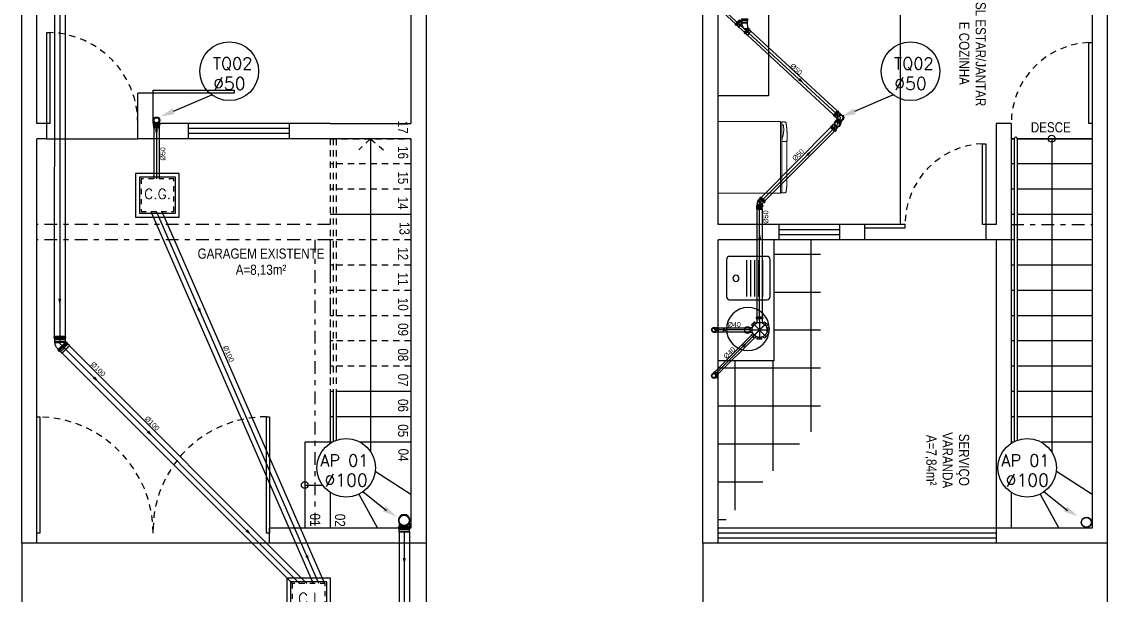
# Model space of a CAD drawing. Extents: x -210 to -126, y -135 to 724.
# Drawn here: x -167.41 to -145.94, y 676.3 to 687.64 of the extents above; entities that cross this region are included whole.
import ezdxf
from ezdxf.enums import TextEntityAlignment as Align

# ---------------------------------------------------------------- set-up
doc = ezdxf.new("R2010")
doc.units = 0
doc.header["$MEASUREMENT"] = 0
for name, pattern in [('CONTINU', [0]), ('DASHDOT2', [0.5, 0.25, -0.125, 0, -0.125]), ('HIDDEN', [0.375, 0.25, -0.125]), ('HIDDEN2', [0.1875, 0.125, -0.0625])]:
    doc.linetypes.add(name, pattern=pattern)
doc.layers.get('0').update_dxf_attribs({"linetype": 'CONTINUOUS'})
for name, color, linetype in [('02', 8, 'CONTINUOUS'), ('A-PEN-C', 4, 'CONTINUOUS'), ('AF', 5, 'CONTINUOUS'), ('COTAS01', 7, 'CONTINUOUS'), ('E-txt-g', 3, 'CONTINUOUS'), ('Esgoto', 5, 'CONTINUOUS'), ('ESPECIFICAÇÃO02', 7, 'CONTINUOUS'), ('HIDROGRAFIA', 4, 'CONTINUOUS'), ('Texto-Tubos', 7, 'CONTINUOUS'), ('TigreCad', 3, 'CONTINUOUS'), ('Tinterno', 9, 'CONTINUOUS'), ('TUBULAÇÃO_ESGOTO', 5, 'CONTINUOUS')]:
    doc.layers.add(name, color=color, linetype=linetype)
doc.layers.add('E-Lay-9', color=9, linetype='CONTINUOUS', lineweight=9)
doc.layers.add('E-Txt-W', color=7, linetype='CONTINUOUS', lineweight=20)
doc.styles.add('F2', font='swissc.ttf')
doc.styles.add('R80', font='simplex.shx', dxfattribs={"height": 12})
doc.styles.add('REG60', font='romans.shx', dxfattribs={"width": 0.8, "height": 0.15})
doc.styles.add('REG80', font='romans.shx', dxfattribs={"width": 0.8, "height": 0.2})
doc.styles.add('ROMANS', font='romans', dxfattribs={"height": 0.1})
doc.styles.add('TCTUBOS-TXT', font='arial.ttf')

# ---------------------------------------------------------------- blocks, each defined once
blk = doc.blocks.new('TXT-AMB75')
at = {"layer": 'E-txt-g', "style": 'REG80', "width": 0.8, "flags": 8}
blk.add_attdef('TXT', text='', height=0.2, dxfattribs=at).set_placement((0.005, 0.296), align=Align.CENTER)
at = {"layer": 'E-Txt-W', "style": 'REG60', "width": 0.8, "flags": 8}
blk.add_attdef('TXT', text='', height=0.15, dxfattribs=at).set_placement((0.005, 0.027), align=Align.CENTER)
blk = doc.blocks.new('A$C656368A0')
at = {"layer": 'COTAS01', "color": 8}
for p, q in [((0, 1.196), (0, 0)), ((0, 1.196), (0.55, 1.196)), ((0.11, 0.997), (0.11, 0.635)), ((0.15, 0.997), (0.15, 0.635)), ((0.19, 0.997), (0.19, 0.635)), ((0.23, 0.997), (0.23, 0.635)), ((0.27, 0.997), (0.27, 0.635)), ((0, 0), (0.55, 0))]:
    blk.add_line(p, q, dxfattribs=at)
for centre in [(0.374, 0.816), (0.259, 0.305)]:
    blk.add_circle(centre, 0.0307, dxfattribs=at)
at = {"layer": 'ESPECIFICAÇÃO02', "color": 8}
blk.add_lwpolyline([(0.466, 0.633, -0.414214), (0.436, 0.603), (0.065, 0.603, -0.414214), (0.035, 0.633), (0.035, 1.003, -0.414214), (0.065, 1.033), (0.436, 1.033, -0.414214), (0.466, 1.003)], format="xyb", close=True, dxfattribs=at)
blk.add_circle((0.254, 0.315), 0.212, dxfattribs=at)
blk = doc.blocks.new('Gelad-vs')
at = {"layer": 'E-Lay-9', "color": 8}
blk.add_line((-0.199, 0.617), (-0.199, 0.62), dxfattribs=at)
for points in [[(-0.199, 0.57), (-0.71, 0.57)], [(-0.71, -0.061), (-0.71, 0.557)], [(0, 0.557), (-0.71, 0.557)], [(-0.707, 0.591), (-0.707, 0.595), (-0.706, 0.599), (-0.704, 0.602), (-0.701, 0.606), (-0.698, 0.609), (-0.695, 0.611), (-0.691, 0.612), (-0.688, 0.614)], [(-0.707, 0.571), (-0.707, 0.591)], [(-0.707, 0.571), (-0.707, 0.571), (-0.707, 0.571), (-0.707, 0.571), (-0.707, 0.571), (-0.707, 0.571), (-0.707, 0.571), (-0.707, 0.571), (-0.707, 0.57), (-0.706, 0.57), (-0.706, 0.57), (-0.706, 0.57), (-0.706, 0.57), (-0.706, 0.57), (-0.706, 0.57), (-0.706, 0.57)], [(-0.501, 0.57), (-0.705, 0.57)], [(-0.701, 0.557), (-0.701, 0.57)], [(-0.688, 0.614), (-0.684, 0.614), (-0.681, 0.614), (-0.677, 0.615), (-0.673, 0.615), (-0.669, 0.616), (-0.666, 0.616), (-0.662, 0.616), (-0.659, 0.617), (-0.655, 0.617), (-0.651, 0.617), (-0.648, 0.618), (-0.644, 0.618), (-0.64, 0.618), (-0.637, 0.619), (-0.633, 0.619), (-0.629, 0.619), (-0.626, 0.619), (-0.622, 0.62), (-0.618, 0.62), (-0.615, 0.62)], [(-0.679, 0.57), (-0.679, 0.57), (-0.679, 0.57), (-0.679, 0.57), (-0.679, 0.57), (-0.679, 0.57), (-0.679, 0.57)], [(-0.199, 0.62), (-0.615, 0.62)], [(-0.501, 0.57), (-0.5, 0.57), (-0.499, 0.57), (-0.497, 0.57), (-0.497, 0.57), (-0.496, 0.57)], [(-0.499, 0.57), (-0.5, 0.57)], [(-0.496, 0.57), (-0.496, 0.57)], [(-0.49, 0.57), (-0.49, 0.57), (-0.491, 0.57), (-0.491, 0.57), (-0.492, 0.57), (-0.492, 0.57), (-0.492, 0.57), (-0.493, 0.57), (-0.493, 0.57), (-0.494, 0.57), (-0.495, 0.57), (-0.496, 0.57), (-0.496, 0.57)], [(-0.496, 0.57), (-0.496, 0.57)], [(-0.49, 0.57), (-0.474, 0.57)], [(-0.474, 0.57), (-0.49, 0.57), (-0.49, 0.57), (-0.49, 0.57), (-0.49, 0.57), (-0.49, 0.57)], [(-0.229, 0.57), (-0.229, 0.57), (-0.229, 0.57), (-0.229, 0.57), (-0.229, 0.57), (-0.229, 0.57), (-0.229, 0.57), (-0.229, 0.57), (-0.229, 0.57), (-0.229, 0.57), (-0.229, 0.57), (-0.229, 0.57), (-0.229, 0.57), (-0.229, 0.57), (-0.229, 0.57), (-0.229, 0.57), (-0.229, 0.57), (-0.229, 0.57), (-0.229, 0.57), (-0.229, 0.57), (-0.229, 0.57)], [(-0.003, 0.571), (-0.003, 0.591), (-0.003, 0.595), (-0.004, 0.599), (-0.006, 0.602), (-0.009, 0.606), (-0.011, 0.609), (-0.015, 0.611), (-0.019, 0.612), (-0.022, 0.614), (-0.026, 0.614), (-0.029, 0.614), (-0.033, 0.615), (-0.037, 0.615), (-0.041, 0.616), (-0.044, 0.616), (-0.048, 0.616), (-0.051, 0.617), (-0.055, 0.617), (-0.059, 0.617), (-0.062, 0.618), (-0.066, 0.618), (-0.07, 0.618), (-0.073, 0.619), (-0.077, 0.619), (-0.081, 0.619), (-0.084, 0.619), (-0.088, 0.62), (-0.092, 0.62), (-0.096, 0.62), (-0.099, 0.62), (-0.103, 0.621), (-0.106, 0.621), (-0.11, 0.621), (-0.114, 0.621), (-0.118, 0.621), (-0.121, 0.621), (-0.125, 0.621), (-0.128, 0.621), (-0.132, 0.621), (-0.136, 0.621), (-0.14, 0.621), (-0.143, 0.621), (-0.147, 0.621), (-0.15, 0.621), (-0.154, 0.621), (-0.158, 0.621), (-0.162, 0.621), (-0.165, 0.621), (-0.169, 0.621), (-0.172, 0.621), (-0.176, 0.621), (-0.18, 0.621), (-0.184, 0.621), (-0.187, 0.62), (-0.191, 0.62), (-0.195, 0.62), (-0.199, 0.62)], [(-0.199, 0.616), (-0.199, 0.619)], [(-0.199, 0.57), (-0.199, 0.619), (-0.199, 0.614)], [(-0.199, 0.617), (-0.199, 0.618)], [(-0.199, 0.617), (-0.199, 0.617)], [(-0.199, 0.615), (-0.199, 0.616)], [(-0.199, 0.616), (-0.199, 0.616), (-0.199, 0.616), (-0.199, 0.616), (-0.199, 0.616), (-0.199, 0.615), (-0.199, 0.615), (-0.199, 0.615), (-0.199, 0.615), (-0.199, 0.615), (-0.199, 0.614), (-0.199, 0.614), (-0.199, 0.614), (-0.199, 0.614), (-0.199, 0.613), (-0.199, 0.613)], [(-0.199, 0.616), (-0.199, 0.616)], [(-0.199, 0.57), (-0.199, 0.614)], [(-0.199, 0.614), (-0.199, 0.614)], [(-0.199, 0.571), (-0.199, 0.613)], [(-0.199, 0.613), (-0.199, 0.613), (-0.199, 0.613)], [(-0.199, 0.572), (-0.199, 0.571)], [(-0.199, 0.57), (-0.199, 0.57), (-0.199, 0.57), (-0.199, 0.57), (-0.199, 0.571)], [(-0.199, 0.57), (-0.199, 0.571)], [(-0.182, 0.57), (-0.199, 0.57)], [(-0.198, 0.57), (-0.198, 0.57), (-0.198, 0.57), (-0.198, 0.57), (-0.198, 0.57), (-0.198, 0.57), (-0.198, 0.57), (-0.198, 0.57), (-0.198, 0.57), (-0.198, 0.57), (-0.198, 0.57), (-0.198, 0.57), (-0.198, 0.57)], [(-0.198, 0.57), (-0.182, 0.57), (-0.182, 0.57), (-0.182, 0.57), (-0.182, 0.57), (-0.182, 0.57)], [(-0.182, 0.57), (-0.149, 0.58), (-0.115, 0.586), (-0.08, 0.588), (-0.046, 0.587)], [(-0.182, 0.57), (-0.182, 0.57), (-0.182, 0.57), (-0.181, 0.57), (-0.181, 0.57), (-0.181, 0.57), (-0.18, 0.57), (-0.18, 0.57), (-0.179, 0.57), (-0.178, 0.57), (-0.178, 0.57), (-0.176, 0.57), (-0.176, 0.57)], [(-0.176, 0.57), (-0.176, 0.57)], [(-0.176, 0.57), (-0.176, 0.57)], [(-0.171, 0.57), (-0.172, 0.57), (-0.174, 0.57), (-0.175, 0.57), (-0.176, 0.57), (-0.176, 0.57)], [(-0.174, 0.57), (-0.172, 0.57)], [(-0.171, 0.57), (-0.005, 0.57)], [(-0.046, 0.587), (-0.043, 0.587), (-0.041, 0.586), (-0.038, 0.585), (-0.036, 0.583), (-0.035, 0.581), (-0.034, 0.578), (-0.033, 0.576), (-0.033, 0.573)], [(-0.033, 0.571), (-0.033, 0.573)], [(-0.033, 0.571), (-0.033, 0.571), (-0.032, 0.571), (-0.032, 0.571), (-0.032, 0.571), (-0.032, 0.57), (-0.032, 0.57), (-0.032, 0.57), (-0.032, 0.57), (-0.031, 0.57), (-0.031, 0.57), (-0.031, 0.57), (-0.031, 0.57)], [(-0.031, 0.57), (-0.031, 0.57), (-0.031, 0.57), (-0.031, 0.57), (-0.031, 0.57), (-0.031, 0.57), (-0.031, 0.57), (-0.031, 0.57), (-0.031, 0.57)], [(-0.009, 0.557), (-0.009, 0.57)], [(-0.005, 0.57), (-0.005, 0.57), (-0.005, 0.57), (-0.005, 0.57), (-0.005, 0.57), (-0.005, 0.57), (-0.005, 0.57), (-0.004, 0.57), (-0.003, 0.57), (-0.003, 0.571), (-0.003, 0.571), (-0.003, 0.571), (-0.003, 0.571), (-0.003, 0.571), (-0.003, 0.571), (-0.003, 0.571)], [(0, -0.061), (0, 0.557)], [(0, -0.061), (-0.71, -0.061)]]:
    blk.add_lwpolyline(points, dxfattribs=at)
blk = doc.blocks.new('_cxgordu')
for p, q in [((40, 40), (-40, 40)), ((-40, 40), (-40, -40)), ((40, -40), (40, 40)), ((-40, -40), (40, -40))]:
    blk.add_line(p, q)
at = {"color": 1, "linetype": 'Continuous', "ltscale": 0.5}
for p, q in [((33, 33), (-33, 33)), ((-33, 33), (-33, -33)), ((33, -33), (33, 33)), ((-33, -33), (33, -33))]:
    blk.add_line(p, q, dxfattribs=at)
at = {"color": 1, "linetype": 'HIDDEN', "ltscale": 0.5}
for p, q in [((30, 30), (-30, 30)), ((-30, 30), (-30, -30)), ((30, -30), (30, 30)), ((-30, -30), (30, -30))]:
    blk.add_line(p, q, dxfattribs=at)
at = {"style": 'R80'}
blk.add_text('C.G.', height=18.48, dxfattribs=at).set_placement((-24.3, -6.9))
blk = doc.blocks.new('inp_cx')
for p, q in [((40, 40), (-40, 40)), ((-40, 40), (-40, -40)), ((40, -40), (40, 40)), ((-40, -40), (40, -40))]:
    blk.add_line(p, q)
at = {"color": 1, "linetype": 'Continuous', "ltscale": 0.5}
for p, q in [((33, 33), (-33, 33)), ((-33, 33), (-33, -33)), ((33, -33), (33, 33)), ((-33, -33), (33, -33))]:
    blk.add_line(p, q, dxfattribs=at)
at = {"color": 1, "linetype": 'HIDDEN', "ltscale": 0.5}
for p, q in [((30, 30), (-30, 30)), ((-30, 30), (-30, -30)), ((30, -30), (30, 30)), ((-30, -30), (30, -30))]:
    blk.add_line(p, q, dxfattribs=at)
at = {"style": 'R80'}
blk.add_text('C.I.', height=20.59, dxfattribs=at).set_placement((-19.6, -7.5))
blk = doc.blocks.new('j9n50s')
at = {"layer": 'TigreCad'}
for p, q in [((19, 25), (30, 25)), ((19, -25), (30, -25))]:
    blk.add_line(p, q, dxfattribs=at)
for radius in [31.8, 27.4]:
    blk.add_circle((0, 0), radius, dxfattribs=at)
at = {"layer": 'Tinterno'}
for p, q in [((30, 25), (30, 10)), ((30, -10), (30, -25))]:
    blk.add_line(p, q, dxfattribs=at)
blk.add_circle((0, 0), 25.6, dxfattribs=at)
blk = doc.blocks.new('11030602p')
at = {"layer": 'TigreCad'}
for p, q in [((0, -27), (0, 27)), ((0, 27), (4, 27)), ((6, 31), (5, 28)), ((7, 32), (16, 32)), ((7, -31), (7, 31)), ((16, -31), (16, 31)), ((17, 31), (17, 28)), ((18, 27), (23, 27)), ((23, 27), (23, 27)), ((40, 27), (23, 27)), ((40, 27), (42, 25)), ((42, -25), (42, 25)), ((0, -27), (4, -27)), ((6, -31), (5, -28)), ((7, -32), (16, -32)), ((17, -31), (17, -28)), ((18, -27), (23, -27)), ((23, -27), (23, -27)), ((40, -27), (23, -27)), ((40, -27), (42, -25))]:
    blk.add_line(p, q, dxfattribs=at)
for centre, start, end in [((4, 28), 270, 345), ((7, 31), 90, 165), ((16, 31), 5, 90), ((18, 28), 185, 270), ((4, -28), 15, 90), ((7, -31), 195, 270), ((16, -31), 270, 355), ((18, -28), 90, 175)]:
    blk.add_arc(centre, 1, start, end, dxfattribs=at)
at = {"layer": 'Tinterno'}
for p, q in [((5, -27), (5, 27)), ((17, -27), (17, 27)), ((23, 27), (23, -27)), ((23, -27), (23, 27)), ((40, 27), (40, -27))]:
    blk.add_line(p, q, dxfattribs=at)
blk = doc.blocks.new('26276942p')
at = {"layer": 'TigreCad'}
for p, q in [((56, 25), (-18, 25)), ((59, 27), (56, 27)), ((56, 25), (56, 27)), ((56, 25), (56, -23)), ((59, 25), (59, 27)), ((61, 25), (59, 25)), ((59, 25), (59, -25)), ((63, 27), (61, 25)), ((63, -26), (63, 27)), ((80, 27), (63, 27)), ((80, -27), (80, 27)), ((85, 27), (80, 27)), ((80, 27), (80, 27)), ((86, 31), (86, 28)), ((86, 31), (86, -31)), ((96, 32), (87, 32)), ((96, 31), (96, -31)), ((97, 31), (98, 28)), ((103, 27), (99, 27)), ((103, 27), (103, -27)), ((-11, -25), (-18, -25)), ((26, -61), (-10, -26)), ((26, -64), (63, -26)), ((26, -64), (26, -61)), ((41, -79), (26, -64)), ((83, -39), (39, -83)), ((39, -83), (41, -81)), ((45, -90), (39, -84)), ((47, -90), (49, -89)), ((89, -50), (50, -89)), ((53, -92), (50, -89)), ((92, -53), (53, -92)), ((59, -25), (56, -23)), ((80, -27), (68, -27)), ((79, -41), (68, -29)), ((85, -27), (80, -27)), ((80, -27), (80, -27)), ((83, -39), (81, -41)), ((90, -45), (84, -39)), ((86, -31), (86, -28)), ((96, -32), (87, -32)), ((90, -47), (89, -49)), ((92, -53), (89, -50)), ((97, -31), (98, -28)), ((103, -27), (99, -27))]:
    blk.add_line(p, q, dxfattribs=at)
for points in [[(1, -1, -0.153495), (5, 0, -0.085604), (22, -2, -0.043194), (39, -9, -0.022416), (56, -21, -0.009739)], [(-11, -25, -0.086386), (-10, -17, -0.063763), (-4, -7, -0.026182), (1, -1, -0.049941)], [(59, -23, -0.003371), (61, -25, -0.009739), (67, -28, -0.042942)]]:
    blk.add_lwpolyline(points, format="xyb", dxfattribs=at)
for centre, radius, start, end in [((85, 28), 1, 270, 355), ((87, 31), 1, 90, 175), ((96, 31), 1, 15, 90), ((99, 28), 1, 195, 270), ((-11, -27), 1.5, 45, 90), ((40, -83), 1, 140, 225), ((40, -80), 1, 320, 45), ((46, -90), 1, 225, 300), ((50, -90), 1, 45, 120), ((68, -28), 1, 90, 225), ((80, -40), 1, 225, 310), ((83, -40), 1, 45, 130), ((85, -28), 1, 5, 90), ((87, -31), 1, 185, 270), ((90, -50), 1, 150, 225), ((90, -46), 1, 330, 45), ((96, -31), 1, 270, 345), ((99, -28), 1, 90, 165)]:
    blk.add_arc(centre, radius, start, end, dxfattribs=at)
at = {"layer": 'Tinterno'}
for p, q in [((-18, 25), (-18, -25)), ((56, 27), (56, -23)), ((59, 27), (59, -25)), ((61, -25), (61, 25)), ((80, -27), (80, 27)), ((86, 27), (86, -27)), ((98, 27), (98, -27)), ((62, -25), (26, -61)), ((80, -41), (41, -80)), ((90, -46), (46, -90))]:
    blk.add_line(p, q, dxfattribs=at)
blk = doc.blocks.new('26276942s')
at = {"layer": 'TigreCad'}
for p, q in [((19, 25), (38, 25)), ((45, 27), (49, 27)), ((70, 32), (61, 32)), ((19, -25), (38, -25)), ((49, -27), (45, -27)), ((70, -32), (61, -32))]:
    blk.add_line(p, q, dxfattribs=at)
for points in [[(45, 27, 0.133256), (38, 25, 0.106756), (31, 19, 0.049959), (28, 14, 0.071352)], [(61, 32, 0.133256), (52, 30, 0.106756), (45, 22, 0.082828), (40, 13, 0.071352), (38, 0, 0.071352), (40, -13, 0.082828), (45, -22, 0.106756), (52, -30, 0.133256), (61, -32, 0.133256)], [(91, 10, 0.0169), (90, 13, 0.082828), (85, 22, 0.106756), (78, 30, 0.133256), (70, 32, 0.133256), (61, 30, 0.106756), (54, 22, 0.082828), (49, 13, 0.071352), (47, 0, 0.071352), (49, -13, 0.082828), (54, -22, 0.106756), (61, -30, 0.133256), (70, -32, 0.133256)], [(28, -14, 0.049959), (31, -19, 0.106756), (38, -25, 0.133256), (45, -27, 0.133256)], [(70, -32, 0.133256), (78, -30, 0.106756), (85, -22, 0.082828), (90, -13, 0.0169), (91, -10, 0.071352)], [(70, -27, 0.022101), (72, -27, 0.106756)]]:
    blk.add_lwpolyline(points, format="xyb", dxfattribs=at)
blk.add_lwpolyline([(73, -27, 0.133256), (80, -25, 0.106756), (87, -19, 0.082828), (91, -11, 0.071352), (92, 0, 0.071352), (91, 11, 0.082828), (87, 19, 0.106756), (80, 25, 0.133256), (73, 27, 0.133256), (66, 25, 0.106756), (59, 19, 0.082828), (55, 11, 0.071352), (53, 0, 0.071352), (55, -11, 0.082828), (59, -19, 0.106756), (66, -25, 0.133256)], format="xyb", close=True, dxfattribs=at)
for radius in [31.8, 25.6]:
    blk.add_circle((0, 0), radius, dxfattribs=at)
at = {"layer": 'Tinterno'}
blk.add_lwpolyline([(72, 27, 0.022101), (70, 27, 0.133256), (63, 25, 0.106756), (57, 19, 0.082828), (53, 11, 0.071352), (51, 0, 0.071352), (53, -11, 0.082828), (57, -19, 0.106756), (63, -25, 0.133256), (70, -27, 0.133256)], format="xyb", dxfattribs=at)
blk.add_lwpolyline([(73, -26, 0.133256), (79, -24, 0.106756), (86, -18, 0.082828), (89, -10, 0.071352), (91, 0, 0.071352), (89, 10, 0.082828), (86, 18, 0.106756), (79, 24, 0.133256), (73, 26, 0.133256), (66, 24, 0.106756), (60, 18, 0.082828), (56, 10, 0.071352), (55, 0, 0.071352), (56, -10, 0.082828), (60, -18, 0.106756), (66, -24, 0.133256)], format="xyb", close=True, dxfattribs=at)
blk.add_circle((0, 0), 27.3, dxfattribs=at)
blk = doc.blocks.new('j9n50d')
at = {"layer": 'TigreCad'}
for p, q in [((28, 25), (0, 25)), ((30, 27), (28, 25)), ((30, -27), (30, 27)), ((47, 27), (30, 27)), ((47, -27), (47, 27)), ((52, 27), (47, 27)), ((47, 27), (47, 27)), ((53, 31), (53, 28)), ((53, 31), (53, -31)), ((63, 32), (54, 32)), ((63, 31), (63, -31)), ((64, 31), (65, 28)), ((70, 27), (66, 27)), ((70, 27), (70, -27)), ((28, -25), (0, -25)), ((30, -27), (28, -25)), ((47, -27), (30, -27)), ((52, -27), (47, -27)), ((47, -27), (47, -27)), ((53, -31), (53, -28)), ((63, -32), (54, -32)), ((64, -31), (65, -28)), ((70, -27), (66, -27))]:
    blk.add_line(p, q, dxfattribs=at)
for centre, radius, start, end in [((0, 0), 25.4, 90, 270), ((52, 28), 1, 270, 355), ((54, 31), 1, 90, 175), ((63, 31), 1, 15, 90), ((66, 28), 1, 195, 270), ((52, -28), 1, 5, 90), ((54, -31), 1, 185, 270), ((63, -31), 1, 270, 345), ((66, -28), 1, 90, 165)]:
    blk.add_arc(centre, radius, start, end, dxfattribs=at)
at = {"layer": 'Tinterno'}
for p, q in [((28, -25), (28, 25)), ((47, -27), (47, 27)), ((53, 27), (53, -27)), ((65, 27), (65, -27))]:
    blk.add_line(p, q, dxfattribs=at)
blk = doc.blocks.new('j9n40d')
at = {"layer": 'TigreCad'}
for p, q in [((0, 21), (10, 21)), ((10, 21), (18, 21)), ((19, 22), (18, 21)), ((34, 22), (19, 22)), ((19, -22), (19, 22)), ((35, 23), (34, 22)), ((35, 23), (35, -23)), ((39, 23), (35, 23)), ((39, 23), (39, -23)), ((0, -21), (10, -21)), ((10, -21), (18, -21)), ((19, -22), (18, -21)), ((34, -22), (19, -22)), ((35, -23), (34, -22)), ((39, -23), (35, -23))]:
    blk.add_line(p, q, dxfattribs=at)
for radius, start, end in [(22.8, 64.6232, 295.3768), (20.6, 90, 270)]:
    blk.add_arc((0, 0), radius, start, end, dxfattribs=at)
at = {"layer": 'Tinterno'}
for p, q in [((18, 21), (18, -21)), ((34, 22), (34, -22))]:
    blk.add_line(p, q, dxfattribs=at)
blk.add_arc((0, 0), 21.8, 70.9009, 289.0991, dxfattribs=at)
blk = doc.blocks.new('j9n40s')
at = {"layer": 'TigreCad'}
for p, q in [((10, 21), (18, 21)), ((19, 22), (18, 21)), ((18, 21), (18, 14)), ((19, 13), (19, 22)), ((34, 22), (19, 22)), ((35, 23), (34, 22)), ((39, 23), (35, 23)), ((35, 23), (35, -23)), ((39, 23), (39, -23)), ((10, -21), (18, -21)), ((18, -21), (18, -14)), ((19, -22), (18, -21)), ((19, -13), (19, -22)), ((34, -22), (19, -22)), ((35, -23), (34, -22)), ((39, -23), (35, -23))]:
    blk.add_line(p, q, dxfattribs=at)
for radius in [22.8, 20]:
    blk.add_circle((0, 0), radius, dxfattribs=at)
at = {"layer": 'Tinterno'}
blk.add_line((34, 22), (34, -22), dxfattribs=at)
blk.add_circle((0, 0), 18.8, dxfattribs=at)
blk = doc.blocks.new('27150012p')
at = {"layer": 'TigreCad'}
for p, q in [((-92, -23), (-92, 22)), ((-92, 22), (-72, 22)), ((-81, 49), (-49, 81)), ((-81, 49), (-67, 35)), ((-49, 81), (-35, 67)), ((-23, 91), (-23, 72)), ((-23, 91), (22, 91)), ((22, 91), (22, 72)), ((49, 81), (35, 67)), ((49, 81), (81, 49)), ((81, 49), (67, 35)), ((111, 27), (70, 27)), ((113, 31), (112, 28)), ((122, 32), (114, 32)), ((114, 31), (114, -31)), ((122, 31), (122, -31)), ((123, 31), (124, 28)), ((129, 27), (125, 27)), ((129, 27), (129, -27)), ((-92, -23), (-72, -23)), ((-81, -49), (-67, -35)), ((-49, -81), (-81, -49)), ((-49, -81), (-35, -67)), ((-23, -92), (-23, -72)), ((22, -92), (-23, -92)), ((22, -92), (22, -72)), ((49, -81), (35, -67)), ((81, -49), (49, -81)), ((81, -49), (67, -35)), ((111, -27), (70, -27)), ((113, -31), (112, -28)), ((122, -32), (114, -32)), ((123, -31), (124, -28)), ((129, -27), (125, -27))]:
    blk.add_line(p, q, dxfattribs=at)
blk.add_circle((0, 0), 75.5, dxfattribs=at)
for centre, start, end in [((111, 28), 270, 355), ((114, 31), 90, 175), ((122, 31), 15, 90), ((125, 28), 195, 270), ((111, -28), 5, 90), ((114, -31), 185, 270), ((122, -31), 270, 345), ((125, -28), 90, 165)]:
    blk.add_arc(centre, 1, start, end, dxfattribs=at)
at = {"layer": 'Tinterno'}
for p, q in [((112, 27), (112, -27)), ((124, 27), (124, -27))]:
    blk.add_line(p, q, dxfattribs=at)
blk.add_circle((0, 0), 73.5, dxfattribs=at)
blk = doc.blocks.new('j4n50p')
at = {"layer": 'TigreCad'}
for p, q in [((-24, 12), (-32, 3)), ((6, 27), (3, 27)), ((3, 25), (3, 27)), ((3, 27), (3, -30)), ((6, 25), (6, 27)), ((6, 27), (6, -27)), ((9, 25), (6, 25)), ((11, 27), (9, 25)), ((28, 27), (11, 27)), ((11, 27), (11, -27)), ((33, 27), (28, 27)), ((28, 27), (28, 27)), ((34, 31), (34, 28)), ((34, 31), (34, -31)), ((44, 32), (35, 32)), ((44, 31), (45, 28)), ((44, 31), (44, -31)), ((51, 27), (46, 27)), ((51, 27), (51, -27)), ((9, -27), (3, -32)), ((6, -27), (3, -30)), ((3, -30), (3, -32)), ((6, -27), (6, -29)), ((11, -27), (10, -27)), ((28, -27), (11, -27)), ((33, -27), (28, -27)), ((28, -27), (28, -27)), ((34, -31), (34, -28)), ((44, -32), (35, -32)), ((44, -31), (45, -28)), ((51, -27), (46, -27))]:
    blk.add_line(p, q, dxfattribs=at)
for centre, radius, start, end in [((10, -22), 47.3, 97.6023, 134.5558), ((33, 28), 1, 270, 355), ((35, 31), 1, 90, 175), ((44, 31), 1, 15, 90), ((46, 28), 1, 195, 270), ((10, -27), 1, 45, 135), ((33, -28), 1, 5, 90), ((35, -31), 1, 185, 270), ((44, -31), 1, 270, 345), ((46, -28), 1, 90, 165)]:
    blk.add_arc(centre, radius, start, end, dxfattribs=at)
at = {"layer": 'Tinterno'}
for p, q in [((3, -32), (-32, 3)), ((3, 25), (3, -32)), ((6, 25), (6, -29)), ((9, 25), (9, -27)), ((28, 27), (28, -27)), ((28, 27), (28, -27)), ((33, 27), (33, -27)), ((45, 27), (45, -27))]:
    blk.add_line(p, q, dxfattribs=at)
blk = doc.blocks.new('j9n100s')
at = {"layer": 'TigreCad'}
for p, q in [((27, 51), (60, 51)), ((27, -51), (60, -51))]:
    blk.add_line(p, q, dxfattribs=at)
blk.add_circle((0, 0), 53.2, dxfattribs=at)
for start, end in [(61.785, 298.215), (298.215, 61.785)]:
    blk.add_arc((0, 0), 57.7, start, end, dxfattribs=at)
at = {"layer": 'Tinterno'}
blk.add_line((60, -51), (60, 51), dxfattribs=at)
blk.add_circle((0, 0), 51, dxfattribs=at)
blk = doc.blocks.new('11031030p')
at = {"layer": 'TigreCad'}
for p, q in [((0, -53), (0, 53)), ((0, 53), (4, 53)), ((6, 57), (5, 54)), ((7, 58), (17, 58)), ((7, -57), (7, 57)), ((17, -57), (17, 57)), ((18, 57), (18, 54)), ((19, 53), (31, 53)), ((31, 53), (31, 53)), ((51, 53), (31, 53)), ((51, 53), (53, 51)), ((53, -51), (53, 51)), ((0, -53), (4, -53)), ((6, -57), (5, -54)), ((7, -58), (17, -58)), ((18, -57), (18, -54)), ((19, -53), (31, -53)), ((31, -53), (31, -53)), ((31, -53), (51, -53)), ((51, -53), (53, -51))]:
    blk.add_line(p, q, dxfattribs=at)
for centre, start, end in [((4, 54), 270, 345), ((7, 57), 90, 165), ((17, 57), 5, 90), ((19, 54), 185, 270), ((4, -54), 15, 90), ((7, -57), 195, 270), ((17, -57), 270, 355), ((19, -54), 90, 175)]:
    blk.add_arc(centre, 1, start, end, dxfattribs=at)
at = {"layer": 'Tinterno'}
for p, q in [((5, -53), (5, 53)), ((18, -53), (18, 53)), ((31, 53), (31, -53)), ((31, 53), (31, -53)), ((51, 53), (51, -53))]:
    blk.add_line(p, q, dxfattribs=at)
blk = doc.blocks.new('11031030d')
at = {"layer": 'TigreCad'}
blk.add_circle((0, 0), 50.8, dxfattribs=at)
at = {"layer": 'Tinterno'}
blk.add_circle((0, 0), 49, dxfattribs=at)
blk = doc.blocks.new('j4n100p')
at = {"layer": 'TigreCad'}
for p, q in [((-49, 23), (-58, 14)), ((13, 52), (10, 52)), ((10, 51), (10, 52)), ((10, 52), (10, 0)), ((10, 51), (10, 0)), ((10, -54), (10, 0)), ((13, 51), (13, 52)), ((13, 52), (13, 0)), ((19, 51), (13, 51)), ((13, 51), (13, 0)), ((13, -56), (13, 0)), ((21, 53), (19, 51)), ((41, 53), (21, 53)), ((21, 53), (21, -53)), ((53, 53), (41, 53)), ((41, 53), (41, 53)), ((41, 53), (41, -53)), ((41, 53), (41, -53)), ((55, 57), (54, 54)), ((65, 58), (56, 58)), ((56, 57), (56, -57)), ((65, 57), (65, -57)), ((66, 57), (67, 54)), ((72, 53), (68, 53)), ((72, 53), (72, -53)), ((19, -53), (14, -58)), ((21, -53), (21, -53)), ((41, -53), (21, -53)), ((53, -53), (41, -53)), ((41, -53), (41, -53)), ((55, -57), (54, -54)), ((65, -58), (56, -58)), ((66, -57), (67, -54)), ((72, -53), (68, -53))]:
    blk.add_line(p, q, dxfattribs=at)
for centre, radius, start, end in [((20, -46), 97.2, 96.0987, 135), ((53, 54), 1, 270, 355), ((56, 57), 1, 90, 175), ((65, 57), 1, 15, 90), ((68, 54), 1, 195, 270), ((20, -54), 1.5, 45, 135), ((53, -54), 1, 5, 90), ((56, -57), 1, 185, 270), ((65, -57), 1, 270, 345), ((68, -54), 1, 90, 165)]:
    blk.add_arc(centre, radius, start, end, dxfattribs=at)
at = {"layer": 'Tinterno'}
for p, q in [((14, -58), (-58, 14)), ((10, -54), (10, 0)), ((13, -53), (13, 0)), ((19, 51), (19, -53)), ((54, 53), (54, -53)), ((67, 53), (67, -53))]:
    blk.add_line(p, q, dxfattribs=at)

msp = doc.modelspace()

# ---------------------------------------------------------------- hatches: boundary and pattern name
at = {"layer": '02'}
h = msp.add_hatch(dxfattribs=at)
h.set_pattern_fill('ANSI37,_O', color=256, scale=6, angle=-45)
h.set_pattern_definition([(360, (-1449.2979, 251.0427), (2e-16, 0.75), []), (90, (-1449.2979, 251.0427), (-0.75, 2e-16), [])])
h.paths.add_polyline_path([(-151.607, 683.325), (-152.437, 683.325), (-152.536, 683.325), (-152.536, 682.184), (-151.607, 681.222)])
h.paths.add_polyline_path([(-152.536, 680.932), (-153.637, 680.932), (-153.637, 677.625), (-151.607, 679.729), (-151.607, 681.222), (-152.536, 682.184)])

# ---------------------------------------------------------------- linework, layer by layer
at = {"layer": '02', "linetype": 'Continuous'}
for p, q in [((-167.411, 677.325), (-167.411, 710.718)), ((-159.411, 710.718), (-159.411, 677.325)), ((-153.937, 677.325), (-153.937, 708.725)), ((-145.937, 708.725), (-145.937, 677.325)), ((-146.237, 708.425), (-146.237, 683.325)), ((-167.111, 685.625), (-167.111, 704.325)), ((-159.711, 693.425), (-159.711, 685.625)), ((-153.637, 683.625), (-153.637, 691.325)), ((-150.037, 689.625), (-150.037, 683.625)), ((-164.811, 686.225), (-165.111, 686.225)), ((-165.111, 685.625), (-165.111, 686.225)), ((-164.811, 685.625), (-164.811, 686.225)), ((-166.911, 685.625), (-167.111, 685.625)), ((-166.911, 685.325), (-166.911, 685.625)), ((-165.111, 685.325), (-165.111, 685.625)), ((-164.111, 685.625), (-164.811, 685.625)), ((-164.111, 685.325), (-164.111, 685.625)), ((-162.111, 685.625), (-164.111, 685.625)), ((-162.111, 685.525), (-164.111, 685.525)), ((-161.311, 685.625), (-162.111, 685.625)), ((-162.111, 685.325), (-162.111, 685.625)), ((-161.311, 685.625), (-159.711, 685.625)), ((-148.137, 685.625), (-148.137, 683.625)), ((-147.837, 685.625), (-148.137, 685.625)), ((-147.837, 685.625), (-147.837, 683.325)), ((-167.111, 677.325), (-167.111, 685.325)), ((-166.911, 685.325), (-167.111, 685.325)), ((-166.911, 685.325), (-165.111, 685.325)), ((-164.111, 685.325), (-165.111, 685.325)), ((-162.111, 685.425), (-164.111, 685.425)), ((-162.111, 685.325), (-164.111, 685.325)), ((-159.711, 685.325), (-162.111, 685.325)), ((-160.511, 685.325), (-160.511, 679.139)), ((-159.711, 685.325), (-159.711, 677.625)), ((-147.837, 685.325), (-147.777, 685.325)), ((-147.777, 685.325), (-147.837, 685.325)), ((-147.837, 685.225), (-147.837, 683.625)), ((-147.777, 685.325), (-147.777, 680.325)), ((-147.717, 685.325), (-146.237, 685.325)), ((-146.237, 685.325), (-147.717, 685.325)), ((-147.717, 685.325), (-147.717, 680.325)), ((-147.037, 685.325), (-147.037, 679.139)), ((-147.777, 684.825), (-147.837, 684.825)), ((-146.237, 684.825), (-147.717, 684.825)), ((-147.777, 684.325), (-147.837, 684.325)), ((-146.237, 684.325), (-147.717, 684.325)), ((-159.711, 683.825), (-161.311, 683.825)), ((-147.777, 683.825), (-147.837, 683.825)), ((-146.237, 683.825), (-147.717, 683.825)), ((-152.437, 683.625), (-153.637, 683.625)), ((-152.437, 683.625), (-152.437, 683.625)), ((-152.437, 683.625), (-152.437, 683.325)), ((-151.237, 683.625), (-152.437, 683.625)), ((-151.237, 683.525), (-152.437, 683.525)), ((-150.737, 683.625), (-151.237, 683.625)), ((-151.237, 683.625), (-151.237, 683.325)), ((-150.737, 683.625), (-150.737, 683.325)), ((-148.137, 683.625), (-148.337, 683.625)), ((-148.337, 683.625), (-148.337, 683.325)), ((-153.637, 677.325), (-153.637, 683.325)), ((-152.437, 683.325), (-153.637, 683.325)), ((-153.214, 683.325), (-153.637, 683.325)), ((-151.237, 683.425), (-152.437, 683.425)), ((-151.237, 683.325), (-152.437, 683.325)), ((-150.737, 683.325), (-151.237, 683.325)), ((-148.337, 683.325), (-150.737, 683.325)), ((-147.837, 683.325), (-148.337, 683.325)), ((-148.137, 683.325), (-148.137, 677.625)), ((-147.777, 683.325), (-147.837, 683.325)), ((-147.837, 683.325), (-147.837, 679.304)), ((-146.237, 683.325), (-147.717, 683.325)), ((-146.237, 683.325), (-146.237, 677.625)), ((-147.777, 682.825), (-147.837, 682.825)), ((-146.237, 682.825), (-147.717, 682.825)), ((-147.777, 682.325), (-147.837, 682.325)), ((-146.237, 682.325), (-147.717, 682.325)), ((-147.777, 681.825), (-147.837, 681.825)), ((-146.237, 681.825), (-147.717, 681.825)), ((-147.777, 681.325), (-147.837, 681.325)), ((-146.237, 681.325), (-147.717, 681.325)), ((-147.777, 680.825), (-147.837, 680.825)), ((-146.237, 680.825), (-147.717, 680.825)), ((-161.311, 680.325), (-161.311, 679.304)), ((-161.251, 680.325), (-161.311, 680.325)), ((-161.251, 680.325), (-161.251, 679.338)), ((-161.191, 680.325), (-161.191, 679.364)), ((-159.711, 680.325), (-161.191, 680.325)), ((-147.777, 680.325), (-147.837, 680.325)), ((-147.777, 680.325), (-147.777, 679.338)), ((-146.237, 680.325), (-147.717, 680.325)), ((-147.717, 680.325), (-147.717, 679.364)), ((-161.251, 679.825), (-161.311, 679.825)), ((-159.711, 679.825), (-161.191, 679.825)), ((-147.777, 679.825), (-147.837, 679.825)), ((-146.237, 679.825), (-147.717, 679.825)), ((-161.811, 679.325), (-161.811, 677.625)), ((-161.311, 679.325), (-161.811, 679.325)), ((-161.276, 679.325), (-161.311, 679.325)), ((-161.311, 679.325), (-161.294, 679.315)), ((-161.311, 679.325), (-161.302, 679.31)), ((-159.711, 679.325), (-160.712, 679.325)), ((-147.802, 679.325), (-147.837, 679.325)), ((-146.237, 679.325), (-147.239, 679.325)), ((-160.418, 678.75), (-159.711, 678.294)), ((-146.944, 678.75), (-146.237, 678.294)), ((-161.811, 678.475), (-161.462, 678.475)), ((-161.311, 678.331), (-161.311, 677.625)), ((-160.741, 678.296), (-160.37, 677.625)), ((-147.837, 678.331), (-147.837, 677.625)), ((-147.267, 678.296), (-146.897, 677.625)), ((-159.711, 677.625), (-162.511, 677.625)), ((-162.511, 677.325), (-162.511, 677.625)), ((-148.137, 677.625), (-153.637, 677.625)), ((-148.137, 677.525), (-153.637, 677.525)), ((-146.237, 677.625), (-148.137, 677.625)), ((-148.137, 677.625), (-148.137, 677.325)), ((-167.111, 677.325), (-167.411, 677.325)), ((-167.411, 677.325), (-167.411, 674.325)), ((-162.511, 677.325), (-167.111, 677.325)), ((-159.411, 677.325), (-162.511, 677.325)), ((-159.411, 677.325), (-159.411, 674.325)), ((-153.637, 677.325), (-153.937, 677.325)), ((-153.937, 677.325), (-153.937, 674.325)), ((-148.137, 677.425), (-153.637, 677.425)), ((-148.137, 677.325), (-153.637, 677.325)), ((-145.937, 677.325), (-148.137, 677.325)), ((-145.937, 677.325), (-145.937, 674.325))]:
    msp.add_line(p, q, dxfattribs=at)
at = {"layer": '02', "linetype": 'HIDDEN2'}
for p, q in [((-161.311, 685.325), (-159.711, 685.325)), ((-161.311, 685.325), (-161.311, 680.325)), ((-159.711, 685.325), (-161.311, 685.325)), ((-161.251, 685.325), (-161.251, 680.325)), ((-161.191, 685.325), (-161.191, 680.325)), ((-160.511, 685.325), (-160.745, 685.102)), ((-160.511, 685.325), (-160.257, 685.102)), ((-161.251, 684.825), (-161.311, 684.825)), ((-159.711, 684.825), (-161.191, 684.825)), ((-161.251, 684.325), (-161.311, 684.325)), ((-159.711, 684.325), (-161.191, 684.325)), ((-161.251, 683.325), (-161.311, 683.325)), ((-159.711, 683.325), (-161.191, 683.325)), ((-161.251, 682.825), (-161.311, 682.825)), ((-159.711, 682.825), (-161.191, 682.825)), ((-161.251, 682.325), (-161.311, 682.325)), ((-159.711, 682.325), (-161.191, 682.325)), ((-161.251, 681.825), (-161.311, 681.825)), ((-159.711, 681.825), (-161.191, 681.825)), ((-161.251, 681.325), (-161.311, 681.325)), ((-159.711, 681.325), (-161.191, 681.325)), ((-161.251, 680.825), (-161.311, 680.825)), ((-159.711, 680.825), (-161.191, 680.825))]:
    msp.add_line(p, q, dxfattribs=at)
at = {"layer": '02', "linetype": 'DASHDOT2'}
for p, q in [((-161.311, 683.625), (-167.111, 683.625)), ((-147.837, 683.625), (-146.237, 683.625)), ((-161.311, 683.325), (-167.111, 683.325)), ((-161.611, 683.325), (-161.611, 677.625)), ((-161.311, 683.325), (-161.311, 679.304))]:
    msp.add_line(p, q, dxfattribs=at)
at = {"layer": '02', "linetype": 'CONTINU'}
msp.add_lwpolyline([(-152.637, 691.325), (-152.637, 686.17), (-153.637, 686.17), (-153.637, 691.325)], close=True, dxfattribs=at)
at = {"layer": '02', "linetype": 'Continuous'}
for points in [[(-166.911, 685.625), (-166.911, 687.425), (-166.851, 687.425), (-166.851, 685.625)], [(-146.305, 685.625), (-146.305, 687.225), (-146.237, 687.225), (-146.237, 685.625)], [(-164.811, 686.225), (-164.811, 686.285), (-163.211, 686.285), (-163.211, 686.225)], [(-148.405, 683.625), (-148.405, 685.225), (-148.337, 685.225), (-148.337, 683.625)], [(-150.737, 683.625), (-150.737, 683.565), (-149.937, 683.565), (-149.937, 683.625)], [(-167.111, 677.525), (-167.111, 679.825), (-167.051, 679.825), (-167.051, 677.525)], [(-162.571, 677.525), (-162.571, 679.825), (-162.511, 679.825), (-162.511, 677.525)]]:
    msp.add_lwpolyline(points, close=True, dxfattribs=at)
for centre in [(-147.037, 685.325), (-161.811, 678.475)]:
    msp.add_circle(centre, 0.0672, dxfattribs=at)
at = {"layer": '02', "linetype": 'HIDDEN2'}
for centre, radius, start, end in [((-166.912, 685.625), 1.801, 360, 88.058), ((-146.235, 685.625), 1.602, 92.4771, 179.977), ((-148.335, 683.625), 1.602, 92.4771, 179.977), ((-167.111, 677.525), 2.301, 0, 88.4857), ((-162.571, 677.584), 2.241, 90, 181.5143)]:
    msp.add_arc(centre, radius, start, end, dxfattribs=at)
at = {"layer": '02', "linetype": 'Continuous'}
msp.add_arc((-147.747, 685.325), 0.03, 0, 180, dxfattribs=at)
at = {"layer": 'A-PEN-C'}
for p, q in [((-164.407, 685.866), (-163.651, 686.192)), ((-150.933, 685.866), (-150.177, 686.192)), ((-160.197, 677.966), (-160.664, 678.341)), ((-146.723, 677.966), (-147.19, 678.341))]:
    msp.add_line(p, q, dxfattribs=at)
for centre in [(-163.304, 686.658), (-149.83, 686.658), (-160.994, 678.818), (-147.52, 678.818)]:
    msp.add_circle(centre, 0.58, dxfattribs=at)
for points in [[(-164.669, 685.762), (-164.43, 685.922), (-164.385, 685.811)], [(-151.195, 685.762), (-150.956, 685.922), (-150.911, 685.811)], [(-159.996, 677.855), (-160.203, 678.056), (-160.267, 677.955)], [(-146.523, 677.855), (-146.729, 678.056), (-146.793, 677.955)]]:
    msp.add_solid(points, dxfattribs=at)
at = {"layer": 'AF', "linetype": 'Continuous'}
msp.add_line((-161.534, 676.528), (-164.747, 683.883), dxfattribs=at)
at = {"layer": 'Esgoto', "linetype": 'Continuous'}
for p, q in [((-166.659, 700.27), (-166.659, 681.275)), ((-151.215, 685.741), (-153.777, 688.113)), ((-151.215, 685.741), (-151.297, 685.575)), ((-164.745, 685.625), (-164.745, 684.531)), ((-151.294, 685.58), (-152.815, 684.059)), ((-152.815, 681.726), (-152.815, 684.059)), ((-152.688, 681.67), (-153.684, 680.673)), ((-152.688, 681.416), (-152.944, 681.672)), ((-152.686, 681.672), (-152.944, 681.414)), ((-152.815, 681.726), (-152.815, 681.36)), ((-152.993, 681.543), (-153.715, 681.543)), ((-152.998, 681.543), (-152.636, 681.543)), ((-161.91, 676.526), (-166.659, 681.275)), ((-153.749, 680.609), (-153.752, 680.606)), ((-159.845, 677.557), (-159.845, 674.029))]:
    msp.add_line(p, q, dxfattribs=at)
msp.add_circle((-164.744, 685.69), 0.05, dxfattribs=at)
at = {"layer": 'TigreCad'}
for p, q in [((-166.753, 700.27), (-166.766, 681.42)), ((-166.55, 700.27), (-166.553, 681.42)), ((-153.704, 687.976), (-153.292, 687.595)), ((-153.055, 687.375), (-151.352, 685.798)), ((-152.986, 687.449), (-151.283, 685.873)), ((-164.795, 685.58), (-164.795, 684.531)), ((-164.694, 685.58), (-164.694, 684.531)), ((-152.779, 684.167), (-151.412, 685.544)), ((-152.708, 684.095), (-151.331, 685.472)), ((-164.859, 683.883), (-161.643, 676.528)), ((-164.638, 683.883), (-161.421, 676.528)), ((-152.866, 683.935), (-152.866, 681.803)), ((-152.764, 683.935), (-152.764, 681.803)), ((-153.637, 681.584), (-152.999, 681.583)), ((-153.694, 680.723), (-152.972, 681.441)), ((-153.638, 680.666), (-152.915, 681.384)), ((-153.637, 681.504), (-152.999, 681.503)), ((-166.468, 681.228), (-161.768, 676.528)), ((-166.612, 681.084), (-162.055, 676.528)), ((-159.946, 677.552), (-159.946, 674.034)), ((-159.743, 677.552), (-159.743, 674.034))]:
    msp.add_line(p, q, dxfattribs=at)
at = {"layer": 'TUBULAÇÃO_ESGOTO'}
for points in [[(-151.934, 686.407), (-152.014, 686.526), (-152.056, 686.484)], [(-164.745, 685.368), (-164.713, 685.509), (-164.773, 685.51)], [(-151.774, 685.101), (-151.893, 685.021), (-151.851, 684.979)], [(-152.815, 683.477), (-152.843, 683.335), (-152.783, 683.336)], [(-166.659, 682.02), (-166.627, 682.161), (-166.687, 682.162)], [(-163.854, 681.84), (-163.881, 681.981), (-163.936, 681.958)], [(-153.401, 681.543), (-153.541, 681.575), (-153.542, 681.515)], [(-153.044, 681.313), (-153.166, 681.237), (-153.125, 681.194)], [(-165.883, 680.504), (-165.96, 680.626), (-166.003, 680.585)], [(-164.815, 679.431), (-164.892, 679.554), (-164.935, 679.512)], [(-162.864, 677.48), (-162.941, 677.602), (-162.984, 677.56)], [(-161.719, 676.951), (-161.746, 677.093), (-161.801, 677.07)], [(-159.845, 676.893), (-159.812, 677.033), (-159.873, 677.034)]]:
    msp.add_solid(points, dxfattribs=at)

# ---------------------------------------------------------------- block references
at = {"layer": '02'}
ref = msp.add_blockref('TXT-AMB75', (-148.972, 687.004), dxfattribs=dict(at, xscale=1.458, yscale=1.458, zscale=1.458, rotation=270))
ref.add_attrib('TXT', 'SL ESTAR/JANTAR', dxfattribs={"layer": 'E-txt-g', "color": 2, "height": 0.2, "rotation": 270, "style": 'F2'}).set_placement((-148.54, 686.996), align=Align.CENTER)
ref = msp.add_blockref('TXT-AMB75', (-149.299, 687.02), dxfattribs=dict(at, xscale=1.458, yscale=1.458, zscale=1.458, rotation=270))
ref.add_attrib('TXT', 'E COZINHA', dxfattribs={"layer": 'E-txt-g', "color": 2, "height": 0.2, "rotation": 270, "style": 'F2'}).set_placement((-148.866, 687.012), align=Align.CENTER)
at = {"layer": '02', "xscale": -2, "yscale": 2, "zscale": 2, "rotation": 270}
msp.add_blockref('Gelad-vs', (-153.514, 685.666), dxfattribs=at)
at = {"layer": '02', "ltscale": 0.35, "xscale": -2, "yscale": 2, "zscale": 2}
msp.add_blockref('A$C656368A0', (-152.536, 680.932), dxfattribs=at)
at = {"layer": '02'}
ref = msp.add_blockref('TXT-AMB75', (-162.685, 682.521), dxfattribs=dict(at, xscale=1.458, yscale=1.458, zscale=1.458))
ref.add_attrib('TXT', 'GARAGEM EXISTENTE', dxfattribs={"layer": 'E-txt-g', "color": 2, "height": 0.2, "style": 'F2'}).set_placement((-162.677, 682.953), align=Align.CENTER)
ref.add_attrib('TXT', 'A=8,13m²', dxfattribs={"layer": 'E-Txt-W', "height": 0.2, "style": 'F2'}).set_placement((-162.677, 682.634), align=Align.CENTER)
ref = msp.add_blockref('TXT-AMB75', (-149.628, 678.976), dxfattribs=dict(at, xscale=1.458, yscale=1.458, zscale=1.458, rotation=270))
ref.add_attrib('TXT', 'VARANDA', dxfattribs={"layer": 'E-txt-g', "color": 2, "height": 0.2, "rotation": 270, "style": 'F2'}).set_placement((-149.196, 678.968), align=Align.CENTER)
ref.add_attrib('TXT', 'A=7,84m²', dxfattribs={"layer": 'E-Txt-W', "height": 0.2, "rotation": 270, "style": 'F2'}).set_placement((-149.515, 678.968), align=Align.CENTER)
ref = msp.add_blockref('TXT-AMB75', (-149.302, 678.983), dxfattribs=dict(at, xscale=1.458, yscale=1.458, zscale=1.458, rotation=270))
ref.add_attrib('TXT', 'SERVIÇO', dxfattribs={"layer": 'E-txt-g', "color": 2, "height": 0.2, "rotation": 270, "style": 'F2'}).set_placement((-148.87, 678.975), align=Align.CENTER)
at = {"layer": 'AF', "xscale": 0.002, "yscale": 0.002, "zscale": 0.002, "rotation": 314.9999999997867}
msp.add_blockref('11031030p', (-166.615, 681.231), dxfattribs=at)
at = {"layer": 'Esgoto', "xscale": 0.002, "yscale": 0.002, "zscale": 0.002}
for name, p, rotation in [('11030602p', (-153.081, 687.468), 317.2036394005137), ('11030602p', (-164.744, 685.626), 270), ('11030602p', (-152.815, 684.018), 269.9999999999353), ('11031030p', (-159.845, 677.658), 270)]:
    msp.add_blockref(name, p, dxfattribs=dict(at, rotation=rotation))
msp.add_blockref('11031030d', (-146.35, 677.739), dxfattribs=at)
at = {"layer": 'HIDROGRAFIA'}
for name, p, xscale, yscale, zscale in [('_cxgordu', (-164.725, 684.207), 0.01079999996999574, 0.01079999996966832, 0.01079999996976), ('inp_cx', (-161.733, 676.203), 0.0108299999699124, 0.01082999996958407, 0.010829999969676)]:
    msp.add_blockref(name, p, dxfattribs=dict(at, xscale=xscale, yscale=yscale, zscale=zscale))
at = {"layer": 'TigreCad', "xscale": 0.002, "yscale": 0.002, "zscale": 0.002}
for name, p, rotation in [('26276942p', (-153.107, 687.492), 137.2036394004899), ('j9n50d', (-151.215, 685.741), 137.2036394004747), ('j9n50s', (-164.744, 685.69), 270), ('j9n50d', (-151.278, 685.612), 228.230584302737), ('26276942s', (-151.215, 685.741), 243.705979798814), ('j4n50p', (-152.815, 684.059), 45.00000000003556), ('27150012p', (-152.816, 681.544), 89.84092248299663), ('j4n100p', (-166.659, 681.275), 89.99999999999143), ('j9n40s', (-153.72, 680.638), 45), ('j9n100s', (-159.845, 677.778), 270)]:
    msp.add_blockref(name, p, dxfattribs=dict(at, rotation=rotation))
for name, p in [('j9n40d', (-153.715, 681.543)), ('j9n40s', (-153.715, 681.543)), ('j9n40d', (-153.72, 680.638))]:
    msp.add_blockref(name, p, dxfattribs=at)

# ---------------------------------------------------------------- texts
at = {"layer": '02', "linetype": 'Continuous', "style": 'F2'}
for s, p in [('17', (-159.767, 685.678, 3.424)), ('16', (-159.767, 685.178, 3.424)), ('15', (-159.767, 684.678, 3.424)), ('14', (-159.767, 684.178, 3.424)), ('13', (-159.737, 683.678, 3.424)), ('12', (-159.767, 683.178, 3.424)), ('11', (-159.767, 682.678, 3.424)), ('10', (-159.767, 682.178, 3.424)), ('09', (-159.767, 681.678, 3.424)), ('08', (-159.767, 681.178, 3.424)), ('07', (-159.767, 680.678, 3.424)), ('06', (-159.767, 680.178, 3.424)), ('05', (-159.767, 679.678, 3.424)), ('04', (-159.76, 679.196, 3.424)), ('01', (-161.506, 677.913, 3.424)), ('02', (-161.013, 677.906, 3.424))]:
    msp.add_text(s, height=0.2, rotation=270, dxfattribs=at).set_placement(p, align=Align.TOP_LEFT)
msp.add_text('DESCE', height=0.2, dxfattribs=at).set_placement((-147.449, 685.65), align=Align.TOP_LEFT)
at = {"layer": 'A-PEN-C', "style": 'ROMANS'}
for s, height, p in [('TQ02', 0.234, (-163.238, 686.695)), ('TQ02', 0.234, (-149.764, 686.695)), ('%%C50', 0.2494, (-163.303, 686.289)), ('%%C50', 0.2494, (-149.829, 686.289)), ('AP 01', 0.234, (-161.029, 678.846)), ('AP 01', 0.234, (-147.556, 678.846)), ('%%C100', 0.2494, (-160.993, 678.449)), ('%%C100', 0.2494, (-147.519, 678.449))]:
    msp.add_text(s, height=height, rotation=360, dxfattribs=at).set_placement(p, align=Align.CENTER)
at = {"layer": 'Texto-Tubos', "style": 'TCTUBOS-TXT'}
for s, rotation, p in [('%%C50', 317.2036, (-152.124, 686.662)), ('%%C50', 90, (-164.57, 685.024)), ('%%C50', 45, (-152.017, 684.97)), ('%%C50', 90, (-152.643, 683.774)), ('%%C40', 359.8825, (-153.318, 681.598)), ('%%C100', 293.6195, (-163.365, 681.052)), ('%%C40', 44.8409, (-153.377, 681.054)), ('%%C100', 315, (-165.933, 680.734)), ('%%C100', 315, (-164.865, 679.661))]:
    msp.add_text(s, height=0.1, rotation=rotation, dxfattribs=at).set_placement(p, align=Align.CENTER)

doc.saveas('drawing.dxf')
